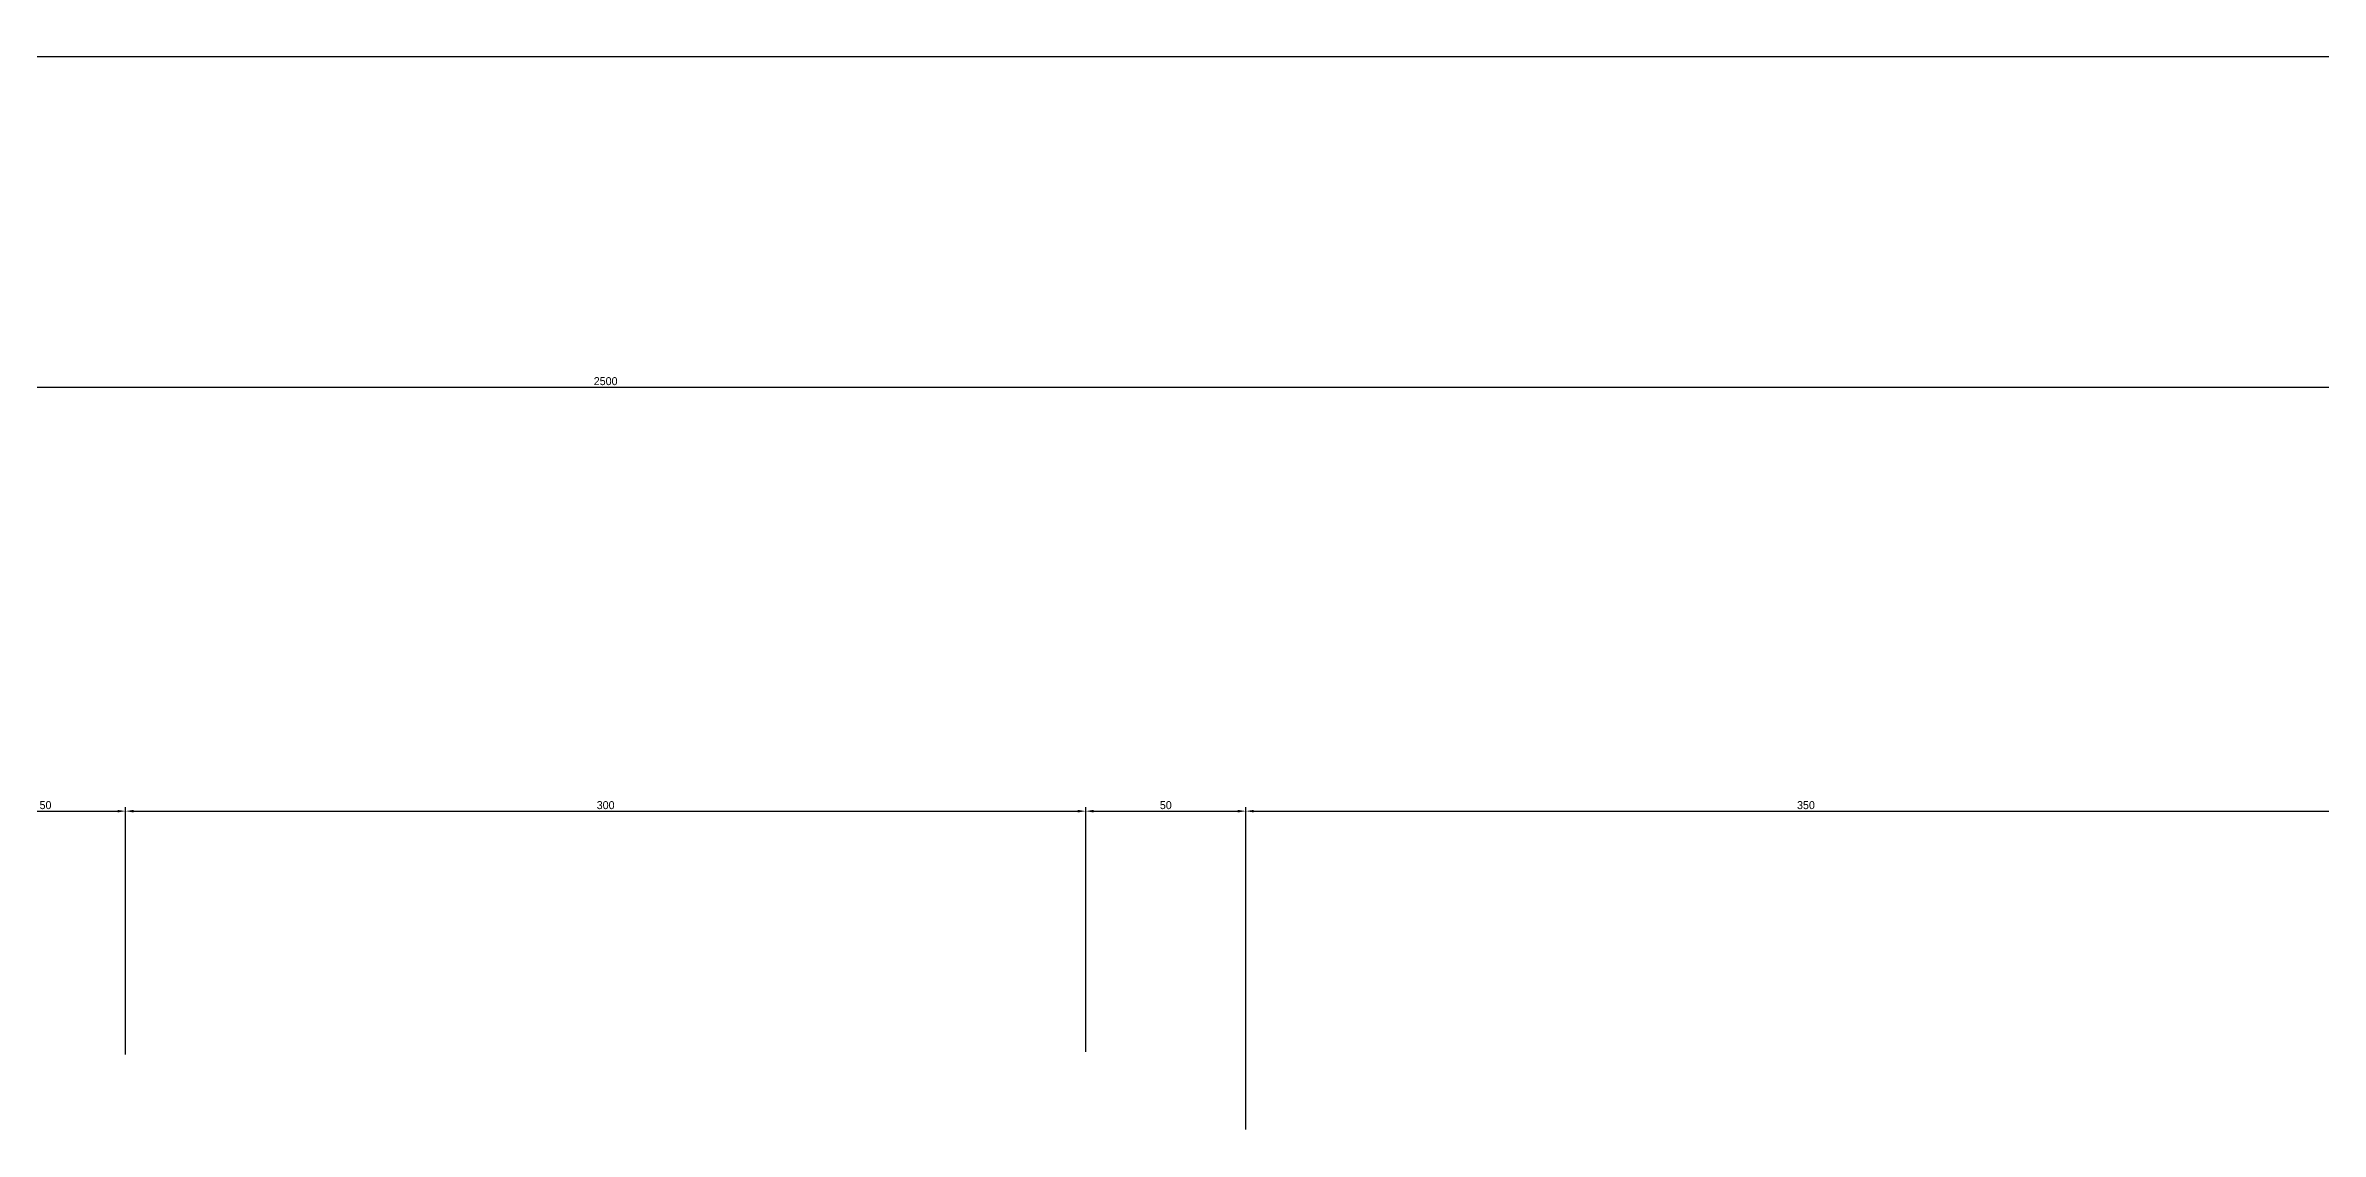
# Model space of a CAD drawing. Header units: millimetres. Extents: x 73 to 57768, y -40361 to 10065.
# Drawn here: x 20524 to 21235, y -5424 to -5084 of the extents above; entities that cross this region are included whole.
import ezdxf

# ---------------------------------------------------------------- set-up
doc = ezdxf.new("R2010")
doc.units = ezdxf.units.MM
doc.layers.add('kote i srafura', color=9, linetype='Continuous', lineweight=5)
doc.dimstyles.new('ISO-25', dxfattribs={"dimtxt": 2.5, "dimasz": 2.5, "dimexe": 1.25, "dimexo": 0.625, "dimtad": 1, "dimtxsty": 'Standard', "dimcen": 2.5, "dimadec": 0, "dimazin": 0, "dimtfac": 1, "dimtmove": 0, "dimatfit": 3, "dimfxl": 1, "dimarcsym": 0})

# ---------------------------------------------------------------- blocks, each defined once
blk = doc.blocks.new('*D103')
at = {"layer": 'Defpoints', "color": 0}
for p in [(20549.09, -5323.65), (20549.09, -5400.35), (20499.09, -5420.35)]:
    blk.add_point(p, dxfattribs=at)
at = {"layer": 'kote i srafura', "color": 0, "lineweight": -2}
for p, q in [((20499.09, -5419.73), (20499.09, -5322.4)), ((20549.09, -5399.73), (20549.09, -5322.4)), ((20501.59, -5323.65), (20546.59, -5323.65))]:
    blk.add_line(p, q, dxfattribs=at)
at = {"layer": 'kote i srafura', "color": 0}
for points in [[(20501.59, -5323.24), (20501.59, -5324.07), (20499.09, -5323.65)], [(20546.59, -5323.24), (20546.59, -5324.07), (20549.09, -5323.65)]]:
    blk.add_solid(points, dxfattribs=at)
at = {"layer": 'kote i srafura', "color": 0, "insert": (20524.09, -5321.78), "char_height": 2.5, "attachment_point": 5}
blk.add_mtext('50', dxfattribs=at)
blk = doc.blocks.new('*D104')
at = {"layer": 'Defpoints', "color": 0}
for p in [(20849.09, -5323.65), (20549.09, -5400.35), (20849.09, -5399.47)]:
    blk.add_point(p, dxfattribs=at)
at = {"layer": 'kote i srafura', "color": 0, "lineweight": -2}
for p, q in [((20549.09, -5399.73), (20549.09, -5322.4)), ((20849.09, -5398.85), (20849.09, -5322.4)), ((20551.59, -5323.65), (20846.59, -5323.65))]:
    blk.add_line(p, q, dxfattribs=at)
at = {"layer": 'kote i srafura', "color": 0}
for points in [[(20551.59, -5323.24), (20551.59, -5324.07), (20549.09, -5323.65)], [(20846.59, -5323.24), (20846.59, -5324.07), (20849.09, -5323.65)]]:
    blk.add_solid(points, dxfattribs=at)
at = {"layer": 'kote i srafura', "color": 0, "insert": (20699.09, -5321.78), "char_height": 2.5, "attachment_point": 5}
blk.add_mtext('300', dxfattribs=at)
blk = doc.blocks.new('*D105')
at = {"layer": 'Defpoints', "color": 0}
for p in [(20899.09, -5323.65), (20849.09, -5399.47), (20899.09, -5423.79)]:
    blk.add_point(p, dxfattribs=at)
at = {"layer": 'kote i srafura', "color": 0, "lineweight": -2}
for p, q in [((20849.09, -5398.85), (20849.09, -5322.4)), ((20899.09, -5423.17), (20899.09, -5322.4)), ((20851.59, -5323.65), (20896.59, -5323.65))]:
    blk.add_line(p, q, dxfattribs=at)
at = {"layer": 'kote i srafura', "color": 0}
for points in [[(20851.59, -5323.24), (20851.59, -5324.07), (20849.09, -5323.65)], [(20896.59, -5323.24), (20896.59, -5324.07), (20899.09, -5323.65)]]:
    blk.add_solid(points, dxfattribs=at)
at = {"layer": 'kote i srafura', "color": 0, "insert": (20874.09, -5321.78), "char_height": 2.5, "attachment_point": 5}
blk.add_mtext('50', dxfattribs=at)
blk = doc.blocks.new('*D106')
at = {"layer": 'Defpoints', "color": 0}
for p in [(21249.09, -5323.65), (21249.09, -5410.97), (20899.09, -5423.79)]:
    blk.add_point(p, dxfattribs=at)
at = {"layer": 'kote i srafura', "color": 0, "lineweight": -2}
for p, q in [((20899.09, -5423.17), (20899.09, -5322.4)), ((21249.09, -5410.35), (21249.09, -5322.4)), ((20901.59, -5323.65), (21246.59, -5323.65))]:
    blk.add_line(p, q, dxfattribs=at)
at = {"layer": 'kote i srafura', "color": 0}
for points in [[(20901.59, -5323.24), (20901.59, -5324.07), (20899.09, -5323.65)], [(21246.59, -5323.24), (21246.59, -5324.07), (21249.09, -5323.65)]]:
    blk.add_solid(points, dxfattribs=at)
at = {"layer": 'kote i srafura', "color": 0, "insert": (21074.09, -5321.78), "char_height": 2.5, "attachment_point": 5}
blk.add_mtext('350', dxfattribs=at)
blk = doc.blocks.new('*D112')
at = {"layer": 'Defpoints', "color": 0}
for p in [(21949.09, -5191.13), (19449.09, -5323.65), (21949.09, -5323.65)]:
    blk.add_point(p, dxfattribs=at)
at = {"layer": 'kote i srafura', "color": 0, "lineweight": -2}
for p, q in [((19449.09, -5323.03), (19449.09, -5189.88)), ((19451.59, -5191.13), (21946.59, -5191.13)), ((21949.09, -5323.03), (21949.09, -5189.88))]:
    blk.add_line(p, q, dxfattribs=at)
at = {"layer": 'kote i srafura', "color": 0}
for points in [[(19451.59, -5190.71), (19451.59, -5191.55), (19449.09, -5191.13)], [(21946.59, -5190.71), (21946.59, -5191.55), (21949.09, -5191.13)]]:
    blk.add_solid(points, dxfattribs=at)
at = {"layer": 'kote i srafura', "color": 0, "insert": (20699.09, -5189.25), "char_height": 2.5, "attachment_point": 5}
blk.add_mtext('2500', dxfattribs=at)
blk = doc.blocks.new('*D113')
at = {"layer": 'Defpoints', "color": 0}
for p in [(16649.09, -5087.82), (16649.09, -5191.13), (21949.09, -5191.13)]:
    blk.add_point(p, dxfattribs=at)
at = {"layer": 'kote i srafura', "color": 0, "lineweight": -2}
for p, q in [((16649.09, -5190.5), (16649.09, -5086.57)), ((21946.59, -5087.82), (16651.59, -5087.82)), ((21949.09, -5190.5), (21949.09, -5086.57))]:
    blk.add_line(p, q, dxfattribs=at)
at = {"layer": 'kote i srafura', "color": 0}
for points in [[(16651.59, -5087.41), (16651.59, -5088.24), (16649.09, -5087.82)], [(21946.59, -5087.41), (21946.59, -5088.24), (21949.09, -5087.82)]]:
    blk.add_solid(points, dxfattribs=at)
at = {"layer": 'kote i srafura', "color": 0, "insert": (19299.09, -5085.95), "char_height": 2.5, "attachment_point": 5}
blk.add_mtext('5300', dxfattribs=at)

msp = doc.modelspace()

# ---------------------------------------------------------------- dimensions: what is measured, and where the dimension line sits
at = {"layer": 'kote i srafura'}
dim = msp.add_linear_dim(base=(16649.092, -5087.822), p1=(21949.092, -5191.129), p2=(16649.092, -5191.129), dimstyle='ISO-25', dxfattribs=at)
dim.commit()
dim.dimension.update_dxf_attribs({"geometry": '*D113', "text_midpoint": (19299.092, -5085.947)})
for base, p1, p2, picture, middle in [((21949.092, -5191.129), (19449.092, -5323.654), (21949.092, -5323.654), '*D112', (20699.092, -5189.254)), ((20549.092, -5323.654), (20499.092, -5420.353), (20549.092, -5400.353), '*D103', (20524.092, -5321.779)), ((20849.092, -5323.654), (20549.092, -5400.353), (20849.092, -5399.472), '*D104', (20699.092, -5321.779)), ((20899.092, -5323.654), (20849.092, -5399.472), (20899.092, -5423.794), '*D105', (20874.092, -5321.779)), ((21249.092, -5323.654), (20899.092, -5423.794), (21249.092, -5410.971), '*D106', (21074.092, -5321.779))]:
    dim = msp.add_linear_dim(base=base, p1=p1, p2=p2, dimstyle='ISO-25', override={"dimtmove": 1}, dxfattribs=at)
    dim.commit()
    dim.dimension.update_dxf_attribs({"geometry": picture, "text_midpoint": middle})

doc.saveas('drawing.dxf')
